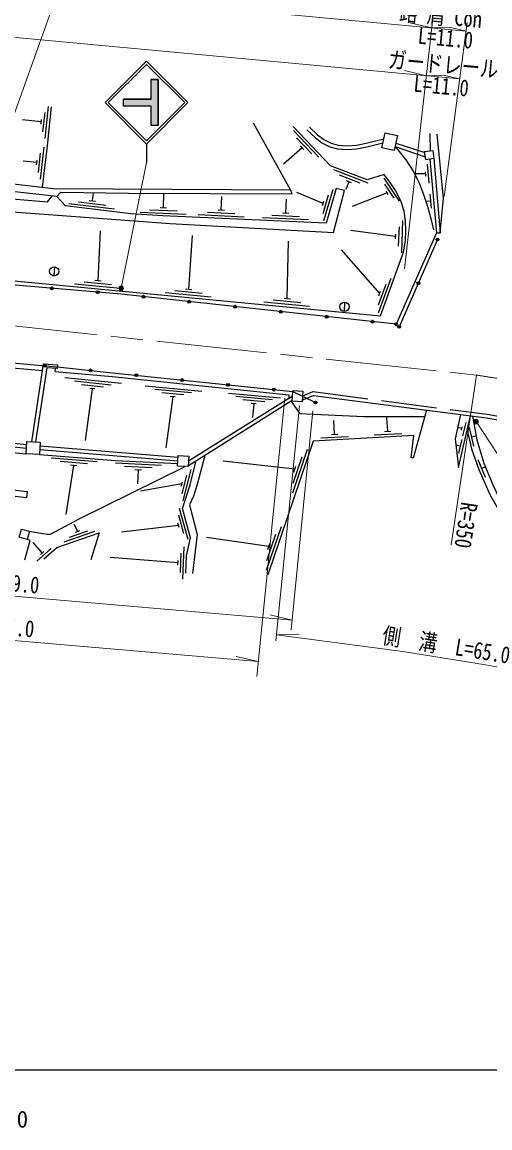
# Model space of a CAD drawing. Units: millimetres at full size, sheet at 1:1000; details may follow other scales. Extents: x 40000 to 680000, y 20000 to 380000.
# Drawn here: x 470304 to 521078, y 198715 to 318730 of the extents above; entities that cross this region are included whole.
import ezdxf
from ezdxf.enums import TextEntityAlignment as Align

# ---------------------------------------------------------------- set-up
doc = ezdxf.new("R2010")
doc.units = ezdxf.units.MM
doc.header["$LTSCALE"] = 1000
doc.linetypes.add('CHAIN', pattern=[18.5, 12, -1.5, 3.5, -1.5])
doc.linetypes.add('DASHED', pattern=[7.5, 6, -1.5])
for name, color, linetype, lineweight in [('M-BGD', 7, 'Continuous', 25), ('M-BMK', 2, 'CHAIN', 13), ('M-STR-HTXT', 7, 'Continuous', 13), ('M-STR-STRC', 7, 'Continuous', 25), ('M-TTL-BAND', 7, 'Continuous', 25)]:
    doc.layers.add(name, color=color, linetype=linetype, lineweight=lineweight)
doc.styles.add('ＭＳ ゴシック', font='')
doc.styles.get('ＭＳ ゴシック').set_extended_font_data('MS Gothic')

msp = doc.modelspace()

# ---------------------------------------------------------------- hatches: boundary and pattern name
at = {"layer": 'M-BGD'}
for points in [[(515250, 295147, -1), (515550, 295147, -1)], [(513164, 290401, -1), (513464, 290401, -1)], [(473670, 289820, -1), (473371, 289845, -1)], [(478652, 289397, -1), (478353, 289423, -1)], [(483628, 288912, -1), (483330, 288945, -1)], [(488598, 288369, -1), (488300, 288402, -1)], [(493569, 287826, -1), (493271, 287859, -1)], [(498539, 287284, -1), (498241, 287316, -1)], [(503510, 286741, -1), (503212, 286773, -1)], [(508480, 286198, -1), (508182, 286230, -1)], [(511061, 285916, -1), (510763, 285948, -1)], [(511077, 285655, -1), (511377, 285655, -1)], [(472609, 281453, -1), (472907, 281426, -1)], [(477583, 280949, -1), (477881, 280916, -1)], [(482555, 280418, -1), (482853, 280387, -1)], [(487527, 279898, -1), (487826, 279866, -1)], [(492500, 279377, -1), (492799, 279346, -1)], [(497473, 278856, -1), (497771, 278825, -1)], [(501995, 277421, -1), (502293, 277455, -1)]]:
    msp.add_hatch(color=256, dxfattribs=at).paths.add_polyline_path(points)
at = {"layer": 'M-STR-HTXT'}
for points in [[(481250, 289999, -1), (480869, 289675, -1)], [(519793, 275488, -1), (519354, 275250, -1)]]:
    msp.add_hatch(color=256, dxfattribs=at).paths.add_polyline_path(points)
at = {"layer": 'M-STR-STRC'}
msp.add_hatch(color=256, dxfattribs=at).paths.add_polyline_path([(484306, 309625), (484306, 307500), (485056, 307500), (485056, 312500), (484306, 312500), (484306, 310375), (481306, 310375), (481306, 309625)])

# ---------------------------------------------------------------- linework, layer by layer
at = {"layer": 'M-BGD'}
for p, q in [((472570, 306827), (472798, 308915)), ((472793, 306099), (473172, 309578)), ((472386, 307903), (470330, 308128)), ((472360, 307660), (472413, 308147)), ((502504, 304058), (499750, 306959)), ((501735, 304432), (500083, 306172)), ((514572, 306656), (514608, 304765)), ((472294, 301680), (472689, 305157)), ((500691, 305095), (498668, 303318)), ((500884, 304892), (500499, 305298)), ((510878, 305607), (514002, 304567)), ((471895, 303486), (470405, 303656)), ((471868, 303243), (471923, 303730)), ((472075, 302409), (472312, 304496)), ((514555, 303862), (515276, 295858)), ((514999, 303925), (515692, 295860)), ((507861, 301241), (504131, 302687)), ((514119, 302010), (514075, 302498)), ((514490, 301235), (514302, 303327)), ((507006, 301250), (504769, 302118)), ((505779, 301405), (505457, 300575)), ((506040, 301303), (505518, 301506)), ((511254, 299289), (509601, 301793)), ((514097, 302254), (512886, 302277)), ((477938, 299340), (478042, 300212)), ((485636, 298599), (485702, 300098)), ((502987, 299053), (500141, 300238)), ((503066, 297205), (504059, 300561)), ((509927, 300211), (506144, 298729)), ((510673, 299625), (509681, 301127)), ((510042, 300035), (509811, 300386)), ((514732, 298548), (514598, 300042)), ((475385, 299039), (480350, 298450)), ((476413, 299219), (479393, 298866)), ((477591, 299381), (478286, 299299)), ((491921, 298322), (491987, 299821)), ((498919, 298014), (498985, 299513)), ((502918, 298818), (503057, 299288)), ((502977, 297961), (503573, 299975)), ((514665, 299295), (514123, 299271)), ((483112, 298110), (488107, 297890)), ((484124, 298366), (487121, 298234)), ((485286, 298615), (485985, 298584)), ((489397, 297833), (494392, 297613)), ((490409, 298089), (493406, 297957)), ((491571, 298338), (492270, 298307)), ((497407, 297780), (500404, 297648)), ((498569, 298029), (499268, 297999)), ((496395, 297525), (501390, 297305)), ((511173, 294403), (511252, 296502)), ((511506, 293690), (511638, 297188)), ((478551, 290696), (478818, 296073)), ((488389, 289757), (488782, 295579)), ((510852, 295466), (505964, 296123)), ((510843, 295221), (510862, 295711)), ((515276, 295858), (510912, 285932)), ((499079, 288737), (499222, 294946)), ((515400, 295147), (511227, 285655)), ((509123, 289268), (504985, 294000)), ((473825, 292172), (473744, 291175)), ((477029, 290540), (480016, 290255)), ((478203, 290730), (478899, 290663)), ((509001, 287184), (510373, 290941)), ((476005, 290337), (480983, 289862)), ((485844, 289398), (490821, 288922)), ((486868, 289601), (489854, 289316)), ((488041, 289790), (488738, 289724)), ((508993, 288038), (509817, 290293)), ((509027, 289005), (509219, 289532)), ((496533, 288377), (501511, 287902)), ((497557, 288581), (500544, 288296)), ((498731, 288770), (499427, 288704)), ((505312, 288333), (505275, 287334)), ((437673, 283953), (472534, 280930)), ((473901, 280811), (473924, 281143)), ((474937, 280153), (481077, 279529)), ((479966, 279341), (475987, 279745)), ((479140, 279123), (476752, 279366)), ((477916, 278946), (477159, 273311)), ((478194, 278918), (477637, 278974)), ((483647, 279257), (489812, 278683)), ((488693, 278486), (484710, 278857)), ((487869, 278261), (485479, 278484)), ((492689, 278458), (498355, 277960)), ((486646, 278074), (485903, 272538)), ((486925, 278048), (486367, 278100)), ((499627, 277657), (488349, 270577)), ((497488, 277735), (493503, 278086)), ((496665, 277506), (494274, 277717)), ((495722, 277288), (495164, 277337)), ((495443, 277312), (495311, 275818)), ((499245, 277890), (499655, 278155)), ((504218, 273987), (504134, 275485)), ((509990, 274313), (509906, 275811)), ((518155, 273822), (518495, 275283)), ((454127, 274203), (470784, 272479)), ((454143, 274603), (470800, 272879)), ((502738, 273603), (505733, 273772)), ((503869, 273967), (504568, 274007)), ((508510, 273929), (511505, 274098)), ((509641, 274293), (510340, 274333)), ((518033, 274621), (517570, 274726)), ((517994, 274450), (518073, 274791)), ((518841, 274739), (519316, 272693)), ((519078, 273716), (519569, 273830)), ((517891, 272688), (517383, 272807)), ((517721, 271958), (518061, 273419)), ((472230, 272329), (487210, 271109)), ((478436, 271013), (473452, 271415)), ((499684, 267652), (501290, 272387)), ((499721, 268695), (500685, 271536)), ((519752, 271264), (520580, 269334)), ((477415, 270795), (474425, 271035)), ((475896, 270616), (475037, 265295)), ((476245, 270588), (475547, 270644)), ((485430, 270606), (480436, 270853)), ((484417, 270356), (481420, 270504)), ((483253, 270113), (482554, 270148)), ((482904, 270130), (482829, 268632)), ((487793, 266766), (488646, 270161)), ((499919, 270212), (492133, 271082)), ((499807, 269881), (500031, 270543)), ((520166, 270299), (520595, 270483)), ((487578, 268372), (487697, 268847)), ((487673, 267518), (488184, 269555)), ((487637, 268609), (483137, 267822)), ((488317, 262577), (487405, 265956)), ((476339, 263454), (475966, 264220)), ((487282, 264111), (481099, 263370)), ((487345, 263874), (487218, 264347)), ((487845, 263175), (487298, 265202)), ((474884, 262311), (478189, 263464)), ((475447, 262825), (477429, 263517)), ((476108, 263374), (476570, 263535)), ((496837, 259256), (498443, 263991)), ((496874, 260299), (497837, 263140)), ((472485, 261121), (471501, 262254)), ((487746, 258270), (487902, 261767)), ((497071, 261816), (490307, 262778)), ((496959, 261485), (497184, 262148)), ((471888, 260206), (473474, 261583)), ((472300, 260960), (472670, 261281)), ((487225, 260045), (479867, 260609)), ((487478, 258983), (487571, 261081)), ((487214, 259800), (487236, 260290))]:
    msp.add_line(p, q, dxfattribs=at)
at = {"layer": 'M-BGD', "linetype": 'DASHED'}
msp.add_line((510789, 305215), (514065, 304125), dxfattribs=at)
at = {"layer": 'M-BGD'}
for points in [[(473470, 309537), (473007, 305293), (472497, 300816)], [(444409, 300552), (443674, 293121), (509204, 286866), (511717, 293748), (511916, 295015), (511957, 296102), (511929, 297174), (511763, 298206), (511404, 299330), (510850, 300445), (510339, 301220), (509601, 302199), (507760, 301602), (503785, 303143), (499736, 307409)], [(445520, 300829), (468286, 298210), (486373, 296890), (504110, 295902), (505307, 300437), (504406, 300675), (503295, 296920), (485596, 297700), (482113, 297939), (475008, 298781), (474079, 299797), (474511, 300258), (481859, 300163), (499605, 300086), (499445, 300517), (495423, 307763)], [(501495, 307322), (502367, 306497), (503061, 305986), (503851, 305579), (504618, 305357), (505544, 305301), (506594, 305357), (507640, 305585), (509557, 306067)], [(501220, 307032), (502110, 306190), (502850, 305645), (503703, 305206), (504549, 304961), (505543, 304900), (506648, 304960), (507731, 305195), (509458, 305630)], [(515276, 295858), (515692, 295860), (516029, 299625), (515364, 306572)], [(510789, 305215), (511953, 303794), (512751, 302546), (513393, 301272), (513886, 300010), (514311, 298717), (514665, 297433), (514961, 296176)], [(449139, 301247), (473048, 299218), (473561, 299849)], [(474085, 299791), (463293, 300999), (463728, 301813), (473704, 300678), (499445, 300517)], [(510912, 285932), (481046, 289194), (444373, 292305), (444396, 293053)], [(422947, 284038), (429758, 284817), (437040, 284629), (474478, 281286), (480114, 280674), (499672, 278626), (502144, 277438)], [(471360, 273178), (472641, 281635), (474128, 281529), (474099, 281130), (472981, 281210), (471762, 273161)], [(406208, 278542), (408525, 280510), (410069, 280472), (410733, 280249), (411285, 279950), (411988, 279493), (423428, 277240), (433101, 276181), (445200, 274542), (453311, 273547), (470759, 271875)], [(473901, 280811), (480076, 280275), (499259, 278267), (499245, 277890), (488369, 271062)], [(499522, 277591), (500418, 276238), (507378, 275915), (514013, 275927)], [(500733, 277741), (501936, 278212), (520711, 275766), (535364, 273205), (544970, 271141), (563966, 266192)], [(514203, 276614), (512756, 271386), (512521, 271460), (512835, 273873), (501902, 273255), (496980, 258745)], [(517883, 276134), (517302, 273519), (517661, 270375), (518969, 275993)], [(519203, 275962), (519646, 273384), (520438, 270876), (521315, 268680), (522834, 265377), (525182, 261742), (529814, 255313), (537575, 251649)], [(518605, 274429), (519070, 272426), (519890, 270180), (521092, 267378), (522711, 264587), (524387, 262973)], [(472246, 272729), (472266, 272727), (487226, 271509)], [(472209, 271816), (480426, 271154), (487198, 270819)], [(490122, 271690), (489290, 268562), (488919, 267261), (488484, 266351), (489296, 263130), (488798, 258881)], [(471100, 263479), (472333, 263259), (473023, 263137), (473390, 263137), (476480, 264823), (487993, 270506)], [(488075, 258913), (488159, 260788), (488578, 262763), (487723, 265927), (488510, 268390), (489192, 271106)], [(472650, 260470), (474084, 261714), (478677, 263317), (477753, 260357)], [(470593, 260385), (471178, 262478), (470867, 262592)]]:
    msp.add_lwpolyline(points, dxfattribs=at)
for points in [[(509707, 306729), (511063, 306421), (510694, 304792), (509338, 305100)], [(513986, 304676), (514873, 304802), (514999, 303925), (514112, 303799)], [(499689, 278734), (500787, 278670), (500720, 277513), (499622, 277577)], [(470813, 273200), (472263, 273141), (472209, 271816), (470759, 271875)], [(487233, 271679), (488392, 271632), (488346, 270491), (487187, 270538)], [(460256, 269028), (470864, 267799), (470785, 267110), (460177, 268339)], [(470233, 263707), (471100, 263479), (470867, 262592), (470001, 262820)]]:
    msp.add_lwpolyline(points, close=True, dxfattribs=at)
at = {"layer": 'M-BGD', "linetype": 'DASHED'}
msp.add_lwpolyline([(500759, 278180), (501886, 278621), (520771, 276161), (535440, 273598), (545062, 271531), (564074, 266577)], dxfattribs=at)
at = {"layer": 'M-BGD'}
for centre, radius in [((515400, 295147), 150), ((473784, 291674), 500), ((513314, 290401), 150), ((473520, 289833), 150), ((478502, 289410), 150), ((483479, 288929), 150), ((488449, 288386), 150), ((505294, 287834), 500), ((493420, 287843), 150), ((498390, 287300), 150), ((503361, 286757), 150), ((508331, 286214), 150), ((510912, 285932), 150), ((511227, 285655), 150), ((472758, 281439), 150), ((477732, 280932), 150), ((482704, 280403), 150), ((487677, 279882), 150), ((492649, 279361), 150), ((497622, 278841), 150), ((502144, 277438), 150)]:
    msp.add_circle(centre, radius, dxfattribs=at)
at = {"layer": 'M-BMK'}
msp.add_lwpolyline([(322088, 298889), (466517, 286058), (519610, 280422)], dxfattribs=at)
msp.add_arc((466666, -65551), 350000, 73.6624, 81.29955, dxfattribs=at)
at = {"layer": 'M-STR-HTXT'}
for p, q in [((427043, 326341), (518486, 317744)), ((517805, 312561), (426536, 321090)), ((514901, 319112), (511824, 291958)), ((514786, 318092), (512397, 318660)), ((514786, 318092), (516660, 318178)), ((518612, 318703), (516130, 299812)), ((518486, 317744), (516660, 318178)), ((514197, 312898), (511808, 313464)), ((514197, 312898), (516025, 312983)), ((517805, 312561), (516025, 312983)), ((481060, 289837), (483807, 303501)), ((519610, 280422), (516859, 262002)), ((498831, 277908), (495778, 247713)), ((500421, 277072), (497857, 251564)), ((501876, 276547), (499523, 252767)), ((519574, 275369), (522695, 270637)), ((499629, 253838), (421021, 260567)), ((495941, 249333), (420563, 255841)), ((499629, 253838), (497236, 254386)), ((497925, 252242), (500380, 252263)), ((495941, 249333), (493549, 249882))]:
    msp.add_line(p, q, dxfattribs=at)
for points in [[(466519, 300638), (475571, 325864), (500971, 325864)], [(556794, 240554), (551956, 242073), (548286, 243084), (541676, 244746), (537318, 245710), (528177, 247610), (520617, 248987), (511631, 250433), (497925, 252242)]]:
    msp.add_lwpolyline(points, dxfattribs=at)
for centre in [(481060, 289837), (519574, 275369)]:
    msp.add_circle(centre, 250, dxfattribs=at)
at = {"layer": 'M-STR-STRC'}
for p, q in [((479307, 310001), (483807, 314501)), ((488307, 310000), (483807, 314501)), ((479661, 310001), (483807, 314147)), ((487954, 310000), (483807, 314147)), ((485056, 312500), (484306, 312500)), ((484306, 310375), (484306, 312500)), ((485056, 307500), (485056, 312500)), ((479307, 310001), (483807, 305500)), ((479661, 310001), (483807, 305853)), ((481306, 309625), (481306, 310375)), ((484306, 310375), (481306, 310375)), ((483807, 305853), (487954, 310000)), ((483807, 305500), (488307, 310000)), ((484306, 309625), (481306, 309625)), ((484306, 307500), (484306, 309625)), ((485056, 307500), (484306, 307500)), ((483807, 305500), (483807, 303501))]:
    msp.add_line(p, q, dxfattribs=at)
msp.add_lwpolyline([(481306, 310375), (484306, 310375), (484306, 312500), (485056, 312500), (485056, 307500), (484306, 307500), (484306, 309625), (481306, 309625)], close=True, dxfattribs=at)
at = {"layer": 'M-TTL-BAND'}
msp.add_line((40000, 205000), (579000, 205000), dxfattribs=at)

# ---------------------------------------------------------------- texts
at = {"layer": 'M-STR-HTXT', "style": 'ＭＳ ゴシック', "width": 0.8}
for s, rotation, p in [('路 肩 Con\u3000', 354.629, (516605, 317869)), ('ガードレール', 354.661, (515885, 312688)), ('ガードレール\u3000L=79.0', 355.107, (462089, 257000)), ('路 肩 Con\u3000\u3000L=76.0', 355.065, (462039, 252208)), ('側\u3000溝\u3000L=65.0', 350.858, (516116, 249659))]:
    msp.add_text(s, height=1833, rotation=rotation, dxfattribs=at).set_placement(p, align=Align.BOTTOM_CENTER)
for rotation, p in [(354.629, (516349, 317945)), (354.661, (515890, 312740))]:
    msp.add_text('L=11.0', height=1833, rotation=rotation, dxfattribs=at).set_placement(p, align=Align.TOP_CENTER)
msp.add_text('R=350', height=1833, rotation=261.504, dxfattribs=at).set_placement((516680, 261870), align=Align.BOTTOM_RIGHT)
at = {"layer": 'M-TTL-BAND', "style": 'ＭＳ ゴシック'}
msp.add_text('400.0', height=1833, dxfattribs=at).set_placement((467844, 198195), align=Align.BOTTOM_CENTER)

doc.saveas('drawing.dxf')
